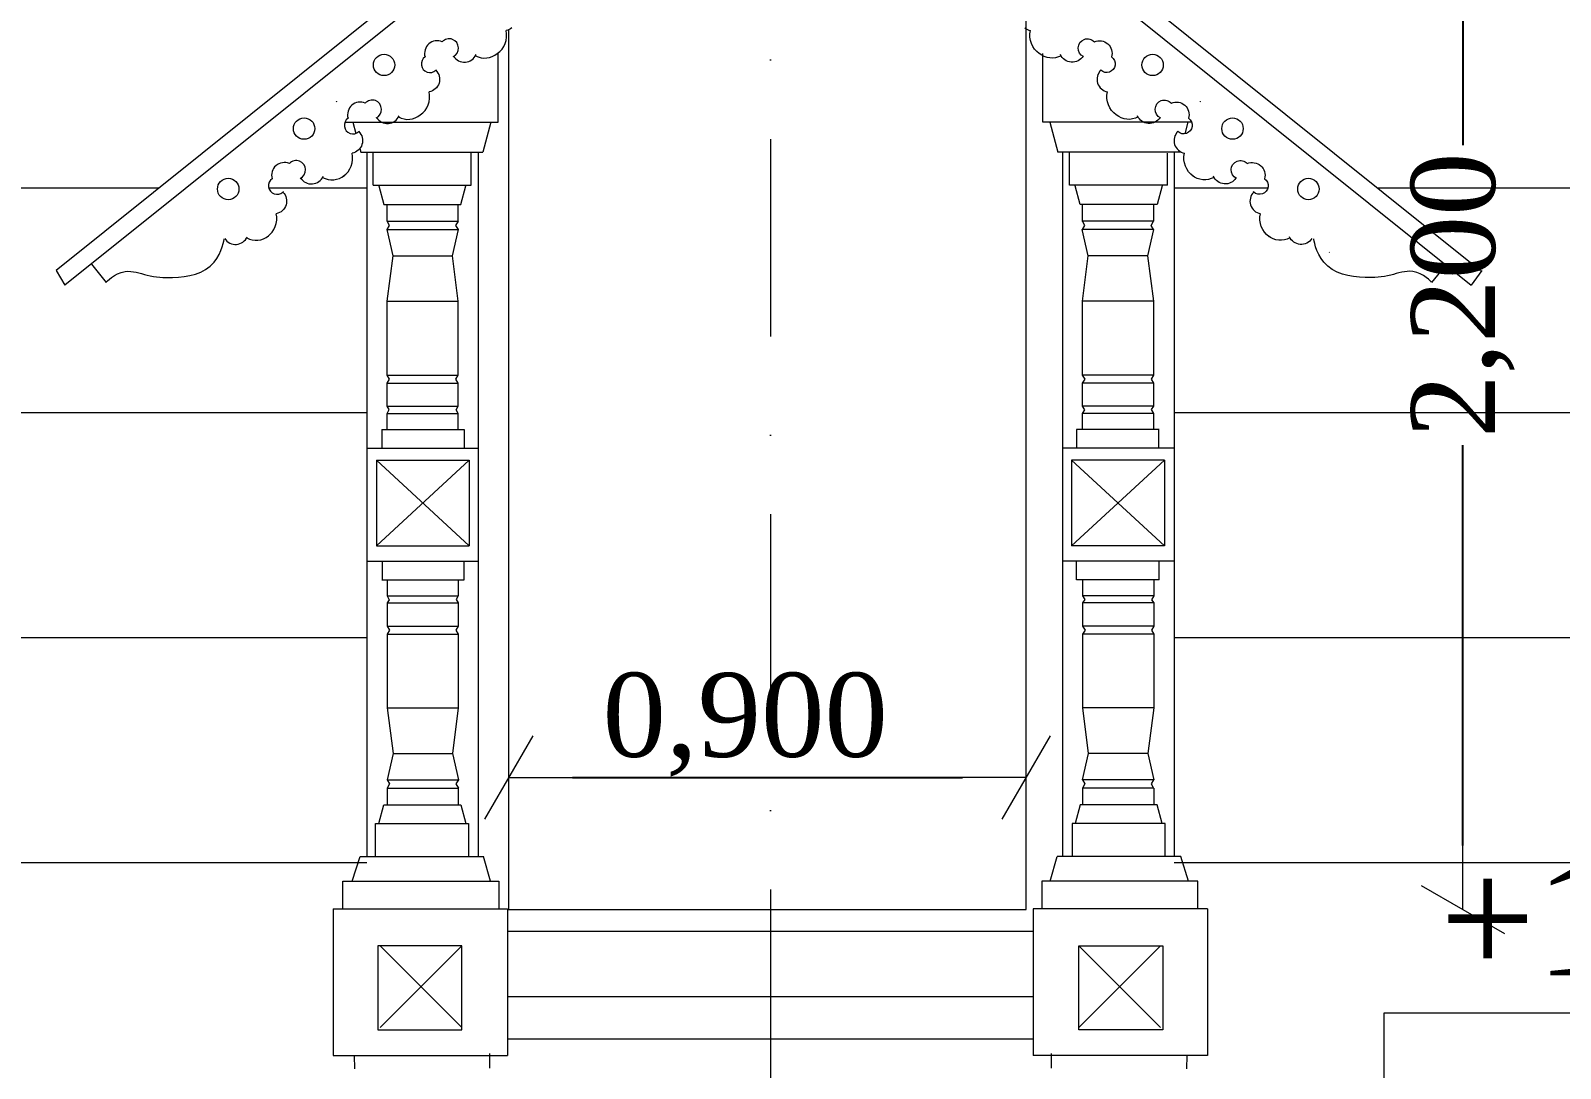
# Model space of a CAD drawing. Header units: millimetres. Extents: x 2399 to 111977, y 1313 to 59551.
# Drawn here: x 41562 to 44296, y 33012 to 34866 of the extents above; entities that cross this region are included whole.
import ezdxf

# ---------------------------------------------------------------- set-up
doc = ezdxf.new("R2010")
doc.units = ezdxf.units.MM
doc.linetypes.add('Штрихпунктирная', pattern=[670.277762, 352.777767, -176.388884, 0, -141.111112])
doc.layers.add('dim', color=7, linetype='Continuous')
doc.layers.add('dim Level', color=7, linetype='Continuous', lineweight=13)
doc.layers.add('main line', color=7, linetype='Continuous', lineweight=13)
doc.styles.add('СГЕНЕРИР_СТИЛЬ_1', font='georgia.ttf')
doc.dimstyles.new('СГЕНЕРИР_СТИЛЬ__4', dxfattribs={"dimtxt": 150, "dimasz": 114, "dimexe": 0.18, "dimexo": 0.0625, "dimgap": 0.09, "dimtad": 1, "dimtih": 1, "dimtoh": 1, "dimdec": 3, "dimlfac": 0.001, "dimzin": 0, "dimdsep": 46, "dimtxsty": 'СГЕНЕРИР_СТИЛЬ_1', "dimblk": 'ARROWHEAD_2', "dimblk1": 'ARROWHEAD_2', "dimblk2": 'ARROWHEAD_2', "dimcen": 0.09, "dimse1": 1, "dimse2": 1, "dimclrd": 7, "dimclre": 7, "dimclrt": 7, "dimadec": 0, "dimazin": 0, "dimtfac": 1, "dimtdec": 4, "dimtmove": 0, "dimatfit": 3, "dimfxl": 1, "dimtolj": 1, "dimtzin": 0, "dimarcsym": 0})
doc.dimstyles.new('СГЕНЕРИР_СТИЛЬ__5', dxfattribs={"dimtxt": 150, "dimasz": 114, "dimexe": 0.18, "dimexo": 0.0625, "dimgap": 0.09, "dimtad": 1, "dimdec": 3, "dimlfac": 0.001, "dimzin": 0, "dimdsep": 46, "dimtxsty": 'СГЕНЕРИР_СТИЛЬ_1', "dimblk": 'ARROWHEAD_2', "dimblk1": 'ARROWHEAD_2', "dimblk2": 'ARROWHEAD_2', "dimcen": 0.09, "dimse1": 1, "dimse2": 1, "dimclrd": 7, "dimclre": 7, "dimclrt": 7, "dimadec": 0, "dimazin": 0, "dimtfac": 1, "dimtdec": 4, "dimtmove": 0, "dimatfit": 3, "dimfxl": 1, "dimtolj": 1, "dimtzin": 0, "dimarcsym": 0})

# ---------------------------------------------------------------- blocks, each defined once
blk = doc.blocks.new('ARROWHEAD_2')
at = {"color": 0, "linetype": 'Continuous', "lineweight": 0}
for p, q in [((-0.378, -0.655), (0.378, 0.655)), ((0, 0), (-1, 0))]:
    blk.add_line(p, q, dxfattribs=at)
blk = doc.blocks.new('*D413')
at = {"layer": 'Defpoints', "color": 0, "linetype": 'Continuous', "transparency": 16777216}
for p in [(42103, 33222.6), (43665.4, 33201.6), (43665.4, 32451.5)]:
    blk.add_point(p, dxfattribs=at)
at = {"layer": 'dim', "color": 7, "linetype": 'Continuous', "lineweight": -2, "transparency": 16777216}
blk.add_line((42217, 32451.5), (43551.4, 32451.5), dxfattribs=at)
at = {"layer": 'dim', "color": 7, "linetype": 'Continuous', "lineweight": -2, "transparency": 16777216, "xscale": 114, "yscale": 114, "zscale": 114, "rotation": 180}
blk.add_blockref('ARROWHEAD_2', (42103, 32451.5), dxfattribs=at)
at = {"layer": 'dim', "color": 7, "linetype": 'Continuous', "lineweight": -2, "transparency": 16777216, "xscale": 114, "yscale": 114, "zscale": 114}
blk.add_blockref('ARROWHEAD_2', (43665.4, 32451.5), dxfattribs=at)
at = {"layer": 'dim', "color": 7, "linetype": 'Continuous', "lineweight": 13, "transparency": 16777216, "insert": (42878.8, 32545.6), "char_height": 150, "attachment_point": 5, "style": 'СГЕНЕРИР_СТИЛЬ_1'}
blk.add_mtext('\\A1;1,550', dxfattribs=at)
blk = doc.blocks.new('*D414')
at = {"layer": 'Defpoints', "color": 0, "linetype": 'Continuous', "transparency": 16777216}
for p in [(42416.3, 33579.7), (43341.4, 33546.7), (43341.4, 33531.7)]:
    blk.add_point(p, dxfattribs=at)
at = {"layer": 'dim', "color": 7, "linetype": 'Continuous', "lineweight": -2, "transparency": 16777216}
blk.add_line((42530.3, 33531.7), (43227.4, 33531.7), dxfattribs=at)
at = {"layer": 'dim', "color": 7, "linetype": 'Continuous', "lineweight": -2, "transparency": 16777216, "xscale": 114, "yscale": 114, "zscale": 114, "rotation": 180}
blk.add_blockref('ARROWHEAD_2', (42416.3, 33531.7), dxfattribs=at)
at = {"layer": 'dim', "color": 7, "linetype": 'Continuous', "lineweight": -2, "transparency": 16777216, "xscale": 114, "yscale": 114, "zscale": 114}
blk.add_blockref('ARROWHEAD_2', (43341.4, 33531.7), dxfattribs=at)
at = {"layer": 'dim', "color": 7, "linetype": 'Continuous', "lineweight": 13, "transparency": 16777216, "insert": (42839.2, 33626.1), "char_height": 150, "attachment_point": 5, "style": 'СГЕНЕРИР_СТИЛЬ_1'}
blk.add_mtext('\\A1;0,900', dxfattribs=at)
blk = doc.blocks.new('*D415')
at = {"layer": 'Defpoints', "color": 0, "linetype": 'Continuous', "transparency": 16777216}
for p in [(43228.2, 35556.7), (44121.6, 35556.7), (43278.9, 33296)]:
    blk.add_point(p, dxfattribs=at)
at = {"layer": 'dim', "color": 7, "linetype": 'Continuous', "lineweight": -2, "transparency": 16777216}
for p, q in [((44121.6, 35442.7), (44121.6, 34661.3)), ((44121.6, 33410), (44121.6, 34125.2))]:
    blk.add_line(p, q, dxfattribs=at)
at = {"layer": 'dim', "color": 7, "linetype": 'Continuous', "lineweight": -2, "transparency": 16777216, "xscale": 114, "yscale": 114, "zscale": 114}
for p, rotation in [((44121.6, 35556.7), 90), ((44121.6, 33296), 270)]:
    blk.add_blockref('ARROWHEAD_2', p, dxfattribs=dict(at, rotation=rotation))
at = {"layer": 'dim', "color": 7, "linetype": 'Continuous', "lineweight": 13, "transparency": 16777216, "insert": (44121.6, 34393.3), "char_height": 150, "attachment_point": 5, "rotation": 90, "style": 'СГЕНЕРИР_СТИЛЬ_1'}
blk.add_mtext('\\A1;2,200', dxfattribs=at)

msp = doc.modelspace()

# ---------------------------------------------------------------- linework, layer by layer
at = {"layer": 'dim Level', "color": 7, "linetype": 'Continuous', "lineweight": 13}
for p, q in [((43980.8253, 32861.2955), (43980.8253, 33111.2955)), ((43980.8253, 33111.2955), (45003.9773, 33111.2955))]:
    msp.add_line(p, q, dxfattribs=at)
at = {"layer": 'main line', "color": 7, "linetype": 'Штрихпунктирная', "lineweight": 13}
msp.add_line((42884.2044, 54113.2451), (42884.2044, 28718.316), dxfattribs=at)
at = {"layer": 'main line', "color": 7, "linetype": 'Continuous', "lineweight": 13}
for p, q in [((43341.4349, 33296.0284), (43341.4349, 35094.174)), ((42252.1808, 34954.0695), (41607.7565, 34437.2643)), ((43508.7294, 34954.0695), (44153.1537, 34437.2643)), ((42269.0172, 34928.0314), (41623.4306, 34411.4276)), ((43491.8931, 34928.0314), (44136.2644, 34411.4276)), ((42416.2761, 34867.1988), (42416.2761, 33297.3005)), ((42397.5138, 34702.1165), (42397.5138, 34824.8294)), ((43370.895, 34702.1165), (43370.895, 34824.8294)), ((42123.8183, 34702.1165), (42397.5138, 34702.1165)), ((42137.9456, 34702.1165), (42143.2623, 34682.2742)), ((42384.749, 34702.1165), (42370.4206, 34648.642)), ((43637.0919, 34702.1165), (43370.895, 34702.1165)), ((43383.6597, 34702.1165), (43397.9882, 34648.642)), ((43630.4632, 34702.1165), (43624.9678, 34681.6074)), ((42150.499, 34655.2662), (42152.274, 34648.642)), ((42152.274, 34648.642), (42370.4206, 34648.642)), ((42162.6815, 34648.642), (42162.6815, 33390.4925)), ((42174.4602, 34589.8083), (42174.4602, 34647.2505)), ((42349.5222, 34589.8083), (42349.5222, 34648.642)), ((42362.0728, 34648.642), (42362.0728, 33390.4925)), ((43616.1348, 34648.642), (43397.9882, 34648.642)), ((43406.336, 34648.642), (43406.336, 33390.4925)), ((43418.8866, 34589.8083), (43418.8866, 34648.642)), ((43593.9486, 34589.8083), (43593.9486, 34647.2505)), ((43605.7273, 34648.642), (43605.7273, 33390.4925)), ((43616.4645, 34649.8725), (43616.1348, 34648.642)), ((40609.2044, 34585.3095), (41792.3598, 34585.3095)), ((41987.5936, 34585.3095), (42162.6815, 34585.3095)), ((42174.4602, 34589.8083), (42349.5222, 34589.8083)), ((42184.3473, 34588.5113), (42193.3076, 34555.0711)), ((42330.7544, 34555.0711), (42339.7147, 34588.5113)), ((43593.9486, 34589.8083), (43418.8866, 34589.8083)), ((43437.6544, 34555.0711), (43428.6941, 34588.5113)), ((43584.0614, 34588.5113), (43575.1012, 34555.0711)), ((43605.7273, 34585.3095), (43773.3166, 34585.3095)), ((43968.5504, 34585.3095), (45159.3663, 34585.3095)), ((42193.3076, 34555.0711), (42330.7544, 34555.0711)), ((42199.0285, 34525.3771), (42199.0285, 34555.0711)), ((42326.2694, 34524.7072), (42326.2694, 34555.0711)), ((43575.1012, 34555.0711), (43437.6544, 34555.0711)), ((43442.1394, 34524.7072), (43442.1394, 34555.0711)), ((43569.3803, 34525.3771), (43569.3803, 34555.0711)), ((42199.0285, 34525.3771), (42326.6722, 34525.3771)), ((42209.7814, 34463.7865), (42199.0285, 34510.7158)), ((42199.0285, 34510.7158), (42326.6722, 34510.7158)), ((42203.601, 34517.938), (42199.4313, 34525.3771)), ((42199.4313, 34510.7158), (42203.601, 34517.938)), ((42316.322, 34463.7865), (42327.075, 34510.7158)), ((42322.1577, 34517.8688), (42326.6722, 34525.3771)), ((42326.6722, 34510.7158), (42322.1577, 34517.8688)), ((42326.2694, 34507.2), (42326.2694, 34511.354)), ((43452.0867, 34463.7865), (43441.3338, 34510.7158)), ((43446.2511, 34517.8688), (43441.7366, 34525.3771)), ((43569.3803, 34525.3771), (43441.7366, 34525.3771)), ((43441.7366, 34510.7158), (43446.2511, 34517.8688)), ((43569.3803, 34510.7158), (43441.7366, 34510.7158)), ((43442.1394, 34507.2), (43442.1394, 34511.354)), ((43558.6274, 34463.7865), (43569.3803, 34510.7158)), ((43564.8077, 34517.938), (43568.9775, 34525.3771)), ((43568.9775, 34510.7158), (43564.8077, 34517.938)), ((41670.9835, 34448.4298), (41697.3139, 34416.1492)), ((42199.0285, 34382.3379), (42209.7814, 34463.7865)), ((42209.7814, 34463.7865), (42316.322, 34463.7865)), ((42326.2694, 34382.3379), (42316.322, 34463.7865)), ((43442.1394, 34382.3379), (43452.0867, 34463.7865)), ((43558.6274, 34463.7865), (43452.0867, 34463.7865)), ((43569.3803, 34382.3379), (43558.6274, 34463.7865)), ((44092.1804, 34448.4298), (44065.85, 34416.1492)), ((42199.0285, 34382.3379), (42327.075, 34382.3379)), ((42199.0285, 34250.6877), (42199.0285, 34382.3379)), ((42326.2694, 34250.6877), (42326.2694, 34382.3379)), ((43569.3803, 34382.3379), (43441.3338, 34382.3379)), ((43442.1394, 34250.6877), (43442.1394, 34382.3379)), ((43569.3803, 34250.6877), (43569.3803, 34382.3379)), ((42203.1983, 34243.2486), (42199.0285, 34250.6877)), ((42199.0285, 34250.6877), (42326.2694, 34250.6877)), ((42199.0285, 34236.0264), (42203.1983, 34243.2486)), ((42199.0285, 34236.0264), (42326.2694, 34236.0264)), ((42199.0285, 34194.7617), (42199.0285, 34236.0264)), ((42321.7549, 34243.1794), (42326.2694, 34250.6877)), ((42326.2694, 34236.0264), (42321.7549, 34243.1794)), ((42326.2694, 34194.7617), (42326.2694, 34236.0264)), ((43446.6539, 34243.1794), (43442.1394, 34250.6877)), ((43569.3803, 34250.6877), (43442.1394, 34250.6877)), ((43442.1394, 34236.0264), (43446.6539, 34243.1794)), ((43442.1394, 34194.7617), (43442.1394, 34236.0264)), ((43569.3803, 34236.0264), (43442.1394, 34236.0264)), ((43565.2105, 34243.2486), (43569.3803, 34250.6877)), ((43569.3803, 34236.0264), (43565.2105, 34243.2486)), ((43569.3803, 34194.7617), (43569.3803, 34236.0264)), ((40609.2044, 34183.458), (42162.6815, 34183.458)), ((42203.177, 34189.2161), (42199.0285, 34194.7617)), ((42199.0285, 34194.7617), (42326.2694, 34194.7617)), ((42199.0285, 34182.0307), (42203.177, 34189.2161)), ((42199.0285, 34153.4971), (42199.0285, 34182.0307)), ((42199.0285, 34182.0307), (42326.2694, 34182.0307)), ((42322.375, 34188.776), (42326.2694, 34194.7617)), ((42326.2694, 34182.0307), (42322.375, 34188.776)), ((42326.2694, 34153.4971), (42326.2694, 34182.0307)), ((43446.0338, 34188.776), (43442.1394, 34194.7617)), ((43569.3803, 34194.7617), (43442.1394, 34194.7617)), ((43442.1394, 34182.0307), (43446.0338, 34188.776)), ((43442.1394, 34153.4971), (43442.1394, 34182.0307)), ((43569.3803, 34182.0307), (43442.1394, 34182.0307)), ((43565.2318, 34189.2161), (43569.3803, 34194.7617)), ((43569.3803, 34182.0307), (43565.2318, 34189.2161)), ((43569.3803, 34153.4971), (43569.3803, 34182.0307)), ((43605.7273, 34183.458), (45159.3663, 34183.458)), ((42189.7374, 34153.4971), (42336.9619, 34153.4971)), ((42189.7374, 34153.4971), (42336.9619, 34153.4971)), ((42190.3269, 34120.3271), (42190.3269, 34153.4971)), ((42190.3269, 34120.3271), (42190.3269, 34153.4971)), ((42336.9619, 34153.4971), (42336.9619, 34120.3271)), ((43431.4469, 34153.4971), (43431.4469, 34120.3271)), ((43578.6714, 34153.4971), (43431.4469, 34153.4971)), ((43578.6714, 34153.4971), (43431.4469, 34153.4971)), ((43578.0819, 34120.3271), (43578.0819, 34153.4971)), ((43578.0819, 34120.3271), (43578.0819, 34153.4971)), ((42162.6815, 34120.3271), (42362.0728, 34120.3271)), ((43605.7273, 34120.3271), (43406.336, 34120.3271)), ((42180.2354, 34098.8521), (42345.868, 33945.2855)), ((42345.868, 34098.8521), (42180.2354, 33945.2855)), ((42180.2354, 34098.8521), (42345.868, 34098.8521)), ((42180.2354, 34098.8521), (42180.2354, 33945.2855)), ((42345.868, 34098.8521), (42345.868, 33945.2855)), ((43588.1733, 34098.8521), (43422.5408, 33945.2855)), ((43422.5408, 34098.8521), (43588.1733, 33945.2855)), ((43588.1733, 34098.8521), (43422.5408, 34098.8521)), ((43422.5408, 34098.8521), (43422.5408, 33945.2855)), ((43588.1733, 34098.8521), (43588.1733, 33945.2855)), ((42180.2354, 33945.2855), (42345.868, 33945.2855)), ((43588.1733, 33945.2855), (43422.5408, 33945.2855)), ((42162.6815, 33917.9205), (42362.0728, 33917.9205)), ((42190.3269, 33917.9205), (42190.3269, 33884.7505)), ((42336.9619, 33884.7505), (42336.9619, 33917.9205)), ((43605.7273, 33917.9205), (43406.336, 33917.9205)), ((43431.4469, 33884.7505), (43431.4469, 33917.9205)), ((43578.0819, 33917.9205), (43578.0819, 33884.7505)), ((42189.7374, 33884.7505), (42336.9619, 33884.7505)), ((42199.0285, 33884.7505), (42199.0285, 33856.2169)), ((42326.2694, 33884.7505), (42326.2694, 33856.2169)), ((43578.6714, 33884.7505), (43431.4469, 33884.7505)), ((43442.1394, 33884.7505), (43442.1394, 33856.2169)), ((43569.3803, 33884.7505), (43569.3803, 33856.2169)), ((42199.0285, 33856.2169), (42326.2694, 33856.2169)), ((42199.0285, 33856.2169), (42203.177, 33849.0315)), ((42203.177, 33849.0315), (42199.0285, 33843.4859)), ((42326.2694, 33856.2169), (42322.375, 33849.4717)), ((42322.375, 33849.4717), (42326.2694, 33843.4859)), ((43442.1394, 33856.2169), (43446.0338, 33849.4717)), ((43569.3803, 33856.2169), (43442.1394, 33856.2169)), ((43446.0338, 33849.4717), (43442.1394, 33843.4859)), ((43569.3803, 33856.2169), (43565.2318, 33849.0315)), ((43565.2318, 33849.0315), (43569.3803, 33843.4859)), ((42199.0285, 33843.4859), (42199.0285, 33802.2213)), ((42199.0285, 33843.4859), (42326.2694, 33843.4859)), ((42326.2694, 33843.4859), (42326.2694, 33802.2213)), ((43569.3803, 33843.4859), (43442.1394, 33843.4859)), ((43442.1394, 33843.4859), (43442.1394, 33802.2213)), ((43569.3803, 33843.4859), (43569.3803, 33802.2213)), ((42199.0285, 33802.2213), (42203.1983, 33794.9991)), ((42199.0285, 33802.2213), (42326.2694, 33802.2213)), ((42203.1983, 33794.9991), (42199.0285, 33787.56)), ((42326.2694, 33802.2213), (42321.7549, 33795.0682)), ((42321.7549, 33795.0682), (42326.2694, 33787.56)), ((43442.1394, 33802.2213), (43446.6539, 33795.0682)), ((43569.3803, 33802.2213), (43442.1394, 33802.2213)), ((43446.6539, 33795.0682), (43442.1394, 33787.56)), ((43569.3803, 33802.2213), (43565.2105, 33794.9991)), ((43565.2105, 33794.9991), (43569.3803, 33787.56)), ((40609.2044, 33781.6065), (42162.6815, 33781.6065)), ((42199.0285, 33787.56), (42199.0285, 33655.9097)), ((42199.0285, 33787.56), (42326.2694, 33787.56)), ((42326.2694, 33787.56), (42326.2694, 33655.9097)), ((43569.3803, 33787.56), (43442.1394, 33787.56)), ((43442.1394, 33787.56), (43442.1394, 33655.9097)), ((43569.3803, 33787.56), (43569.3803, 33655.9097)), ((43605.7273, 33781.6065), (45159.3663, 33781.6065)), ((42199.0285, 33655.9097), (42327.075, 33655.9097)), ((42199.0285, 33655.9097), (42209.7814, 33574.4612)), ((42326.2694, 33655.9097), (42316.322, 33574.4612)), ((43569.3803, 33655.9097), (43441.3338, 33655.9097)), ((43442.1394, 33655.9097), (43452.0867, 33574.4612)), ((43569.3803, 33655.9097), (43558.6274, 33574.4612)), ((42209.7814, 33574.4612), (42199.0285, 33527.5319)), ((42209.7814, 33574.4612), (42316.322, 33574.4612)), ((42316.322, 33574.4612), (42327.075, 33527.5319)), ((43452.0867, 33574.4612), (43441.3338, 33527.5319)), ((43558.6274, 33574.4612), (43452.0867, 33574.4612)), ((43558.6274, 33574.4612), (43569.3803, 33527.5319)), ((42199.0285, 33527.5319), (42326.6722, 33527.5319)), ((42199.4313, 33527.5319), (42203.601, 33520.3097)), ((42203.601, 33520.3097), (42199.4313, 33512.8706)), ((42326.6722, 33527.5319), (42322.1577, 33520.3788)), ((42322.1577, 33520.3788), (42326.6722, 33512.8706)), ((42326.2694, 33531.0477), (42326.2694, 33526.8937)), ((43441.7366, 33527.5319), (43446.2511, 33520.3788)), ((43569.3803, 33527.5319), (43441.7366, 33527.5319)), ((43446.2511, 33520.3788), (43441.7366, 33512.8706)), ((43442.1394, 33531.0477), (43442.1394, 33526.8937)), ((43568.9775, 33527.5319), (43564.8077, 33520.3097)), ((43564.8077, 33520.3097), (43568.9775, 33512.8706)), ((42199.0285, 33512.8706), (42199.0285, 33483.1765)), ((42199.0285, 33512.8706), (42326.6722, 33512.8706)), ((42326.2694, 33513.5405), (42326.2694, 33483.1765)), ((43569.3803, 33512.8706), (43441.7366, 33512.8706)), ((43442.1394, 33513.5405), (43442.1394, 33483.1765)), ((43569.3803, 33512.8706), (43569.3803, 33483.1765)), ((42184.3473, 33449.7363), (42193.3076, 33483.1765)), ((42193.3076, 33483.1765), (42330.7544, 33483.1765)), ((42330.7544, 33483.1765), (42339.7147, 33449.7363)), ((43437.6544, 33483.1765), (43428.6941, 33449.7363)), ((43575.1012, 33483.1765), (43437.6544, 33483.1765)), ((43584.0614, 33449.7363), (43575.1012, 33483.1765)), ((42178.5808, 33449.7363), (42344.8897, 33449.7363)), ((42178.5808, 33390.4925), (42178.5808, 33449.7363)), ((42344.8897, 33449.7363), (42344.8897, 33390.4925)), ((43423.5191, 33449.7363), (43423.5191, 33390.4925)), ((43589.828, 33449.7363), (43423.5191, 33449.7363)), ((43589.828, 33390.4925), (43589.828, 33449.7363)), ((42136.9931, 33346.3117), (42150.9258, 33390.4925)), ((42150.9258, 33390.4925), (42371.5127, 33390.4925)), ((42199.0285, 33390.4925), (42199.0285, 33390.0491)), ((42326.2694, 33390.4925), (42326.2694, 33390.0491)), ((42384.0505, 33346.3117), (42371.5127, 33390.4925)), ((43384.3583, 33346.3117), (43396.8961, 33390.4925)), ((43617.483, 33390.4925), (43396.8961, 33390.4925)), ((43442.1394, 33390.4925), (43442.1394, 33390.0491)), ((43569.3803, 33390.4925), (43569.3803, 33390.0491)), ((43631.4157, 33346.3117), (43617.483, 33390.4925)), ((40609.2044, 33379.755), (42162.6815, 33379.755)), ((43605.7273, 33379.755), (45159.3663, 33379.755)), ((42120.2348, 33297.3005), (42120.2348, 33346.3117)), ((42120.2348, 33346.3117), (42399.0313, 33346.3117)), ((42399.0313, 33346.3117), (42399.0313, 33297.3005)), ((43369.3774, 33346.3117), (43369.3774, 33297.3005)), ((43648.174, 33346.3117), (43369.3774, 33346.3117)), ((43648.174, 33297.3005), (43648.174, 33346.3117)), ((42102.9875, 33297.3005), (42102.9875, 33035.3906)), ((42102.9875, 33297.3005), (42414.5997, 33297.3005)), ((42414.5997, 33297.3005), (42414.5997, 33035.3906)), ((42414.5997, 33296.0284), (43341.4349, 33296.0284)), ((43353.8091, 33297.3005), (43353.8091, 33035.3906)), ((43665.4212, 33297.3005), (43353.8091, 33297.3005)), ((43665.4212, 33297.3005), (43665.4212, 33035.3906)), ((42414.5997, 33256.9844), (43353.8091, 33256.9844)), ((42333.0376, 33231.0235), (42182.8131, 33231.0235)), ((42182.8131, 33231.0235), (42182.8131, 33080.799)), ((42186.9702, 33231.0235), (42333.0376, 33084.9561)), ((42333.0376, 33231.0235), (42186.9702, 33084.9561)), ((42333.0376, 33080.799), (42333.0376, 33231.0235)), ((43435.3712, 33080.799), (43435.3712, 33231.0235)), ((43435.3712, 33231.0235), (43585.5957, 33231.0235)), ((43581.4386, 33231.0235), (43435.3712, 33084.9561)), ((43435.3712, 33231.0235), (43581.4386, 33084.9561)), ((43585.5957, 33231.0235), (43585.5957, 33080.799)), ((42414.5997, 33140.6451), (43353.8091, 33140.6451)), ((42182.8131, 33080.799), (42333.0376, 33080.799)), ((43585.5957, 33080.799), (43435.3712, 33080.799)), ((43353.8091, 33064.4116), (42414.5997, 33064.4116)), ((42102.9875, 33035.3906), (42414.5997, 33035.3906)), ((42140.3252, 33035.3906), (42140.8099, 33011.5818)), ((42382.2047, 33038.7515), (42382.2047, 33012.6268)), ((43665.4212, 33035.3906), (43353.8091, 33035.3906)), ((43386.2041, 33038.7515), (43386.2041, 33012.6268)), ((43628.0836, 33035.3906), (43627.5989, 33011.5818))]:
    msp.add_line(p, q, dxfattribs=at)
at = {"layer": 'main line', "color": 7, "linetype": 'Continuous', "lineweight": 13, "flags": 128}
for points in [[(42396.1729, 34824.8294, 0.304535594), (42411.9358, 34865.9302)], [(42396.1729, 34824.8294, 0.304535594), (42411.9358, 34865.9302)], [(42396.1729, 34824.8294, 0.304535594), (42411.9358, 34865.9302)], [(42396.1729, 34824.8294, 0.304535594), (42411.9358, 34865.9302)], [(42396.1729, 34824.8294, 0.304535594), (42411.9358, 34865.9302)], [(42396.1729, 34824.8294, 0.304535594), (42411.9358, 34865.9302)], [(42422.2209, 34870.7246, -0.126150952), (42411.9358, 34865.9302)], [(42422.2209, 34870.7246, -0.126150952), (42411.9358, 34865.9302)], [(42422.2209, 34870.7246, -0.126150952), (42411.9358, 34865.9302)], [(42422.2209, 34870.7246, -0.126150952), (42411.9358, 34865.9302)], [(42422.2209, 34870.7246, -0.126150952), (42411.9358, 34865.9302)], [(42422.2209, 34870.7246, -0.126150952), (42411.9358, 34865.9302)], [(43338.6893, 34870.7246, 0.126150952), (43348.9744, 34865.9302)], [(43338.6893, 34870.7246, 0.126150952), (43348.9744, 34865.9302)], [(43338.6893, 34870.7246, 0.126150952), (43348.9744, 34865.9302)], [(43338.6893, 34870.7246, 0.126150952), (43348.9744, 34865.9302)], [(43338.6893, 34870.7246, 0.126150952), (43348.9744, 34865.9302)], [(43338.6893, 34870.7246, 0.126150952), (43348.9744, 34865.9302)], [(43364.7373, 34824.8294, -0.304535594), (43348.9744, 34865.9302)], [(43364.7373, 34824.8294, -0.304535594), (43348.9744, 34865.9302)], [(43364.7373, 34824.8294, -0.304535594), (43348.9744, 34865.9302)], [(43364.7373, 34824.8294, -0.304535594), (43348.9744, 34865.9302)], [(43364.7373, 34824.8294, -0.304535594), (43348.9744, 34865.9302)], [(43364.7373, 34824.8294, -0.304535594), (43348.9744, 34865.9302)], [(42317.0288, 34819.4943, 1.219803903), (42297.7966, 34845.957, 0.63216014), (42266.9887, 34818.8846, 1.067465283), (42286.2795, 34795.0224, -0.60309642), (42274.3291, 34756.4154)], [(42317.0288, 34819.4943, 1.219803903), (42297.7966, 34845.957, 0.63216014), (42266.9887, 34818.8846, 1.067465283), (42286.2795, 34795.0224, -0.60309642), (42274.3291, 34756.4154)], [(42317.0288, 34819.4943, 1.219803903), (42297.7966, 34845.957, 0.63216014), (42266.9887, 34818.8846, 1.067465283), (42286.2795, 34795.0224, -0.60309642), (42274.3291, 34756.4154)], [(42317.0288, 34819.4943, 1.219803903), (42297.7966, 34845.957, 0.63216014), (42266.9887, 34818.8846, 1.067465283), (42286.2795, 34795.0224, -0.60309642), (42274.3291, 34756.4154)], [(42317.0288, 34819.4943, 1.219803903), (42297.7966, 34845.957, 0.63216014), (42266.9887, 34818.8846, 1.067465283), (42286.2795, 34795.0224, -0.60309642), (42274.3291, 34756.4154)], [(42317.0288, 34819.4943, 1.219803903), (42297.7966, 34845.957, 0.63216014), (42266.9887, 34818.8846, 1.067465283), (42286.2795, 34795.0224, -0.60309642), (42274.3291, 34756.4154)], [(43443.8814, 34819.4943, -1.219803903), (43463.1136, 34845.957, -0.63216014), (43493.9215, 34818.8846, -1.067465283), (43474.6307, 34795.0224, 0.60309642), (43486.5811, 34756.4154)], [(43443.8814, 34819.4943, -1.219803903), (43463.1136, 34845.957, -0.63216014), (43493.9215, 34818.8846, -1.067465283), (43474.6307, 34795.0224, 0.60309642), (43486.5811, 34756.4154)], [(43443.8814, 34819.4943, -1.219803903), (43463.1136, 34845.957, -0.63216014), (43493.9215, 34818.8846, -1.067465283), (43474.6307, 34795.0224, 0.60309642), (43486.5811, 34756.4154)], [(43443.8814, 34819.4943, -1.219803903), (43463.1136, 34845.957, -0.63216014), (43493.9215, 34818.8846, -1.067465283), (43474.6307, 34795.0224, 0.60309642), (43486.5811, 34756.4154)], [(43443.8814, 34819.4943, -1.219803903), (43463.1136, 34845.957, -0.63216014), (43493.9215, 34818.8846, -1.067465283), (43474.6307, 34795.0224, 0.60309642), (43486.5811, 34756.4154)], [(43443.8814, 34819.4943, -1.219803903), (43463.1136, 34845.957, -0.63216014), (43493.9215, 34818.8846, -1.067465283), (43474.6307, 34795.0224, 0.60309642), (43486.5811, 34756.4154)], [(42317.966, 34820.2402, 0.60309642), (42358.2702, 34823.2203)], [(42317.966, 34820.2402, 0.60309642), (42358.2702, 34823.2203)], [(42317.966, 34820.2402, 0.60309642), (42358.2702, 34823.2203)], [(42317.966, 34820.2402, 0.60309642), (42358.2702, 34823.2203)], [(42317.966, 34820.2402, 0.60309642), (42358.2702, 34823.2203)], [(42317.966, 34820.2402, 0.60309642), (42358.2702, 34823.2203)], [(42357.2291, 34821.133, 0.304535594), (42396.1729, 34824.8294)], [(42357.2291, 34821.133, 0.304535594), (42396.1729, 34824.8294)], [(42357.2291, 34821.133, 0.304535594), (42396.1729, 34824.8294)], [(42357.2291, 34821.133, 0.304535594), (42396.1729, 34824.8294)], [(42357.2291, 34821.133, 0.304535594), (42396.1729, 34824.8294)], [(42357.2291, 34821.133, 0.304535594), (42396.1729, 34824.8294)], [(43403.6811, 34821.133, -0.304535594), (43364.7373, 34824.8294)], [(43403.6811, 34821.133, -0.304535594), (43364.7373, 34824.8294)], [(43403.6811, 34821.133, -0.304535594), (43364.7373, 34824.8294)], [(43403.6811, 34821.133, -0.304535594), (43364.7373, 34824.8294)], [(43403.6811, 34821.133, -0.304535594), (43364.7373, 34824.8294)], [(43403.6811, 34821.133, -0.304535594), (43364.7373, 34824.8294)], [(43442.9442, 34820.2402, -0.60309642), (43402.64, 34823.2203)], [(43442.9442, 34820.2402, -0.60309642), (43402.64, 34823.2203)], [(43442.9442, 34820.2402, -0.60309642), (43402.64, 34823.2203)], [(43442.9442, 34820.2402, -0.60309642), (43402.64, 34823.2203)], [(43442.9442, 34820.2402, -0.60309642), (43402.64, 34823.2203)], [(43442.9442, 34820.2402, -0.60309642), (43402.64, 34823.2203)], [(42287.2167, 34795.7682, -0.017938026), (42286.452, 34794.848)], [(42287.2167, 34795.7682, -0.017938026), (42286.452, 34794.848)], [(42287.2167, 34795.7682, -0.017938026), (42286.452, 34794.848)], [(42287.2167, 34795.7682, -0.017938026), (42286.452, 34794.848)], [(42287.2167, 34795.7682, -0.017938026), (42286.452, 34794.848)], [(42287.2167, 34795.7682, -0.017938026), (42286.452, 34794.848)], [(43473.6935, 34795.7682, 0.017938026), (43474.4582, 34794.848)], [(43473.6935, 34795.7682, 0.017938026), (43474.4582, 34794.848)], [(43473.6935, 34795.7682, 0.017938026), (43474.4582, 34794.848)], [(43473.6935, 34795.7682, 0.017938026), (43474.4582, 34794.848)], [(43473.6935, 34795.7682, 0.017938026), (43474.4582, 34794.848)], [(43473.6935, 34795.7682, 0.017938026), (43474.4582, 34794.848)], [(42258.5663, 34715.3146, 0.304535594), (42274.3291, 34756.4154)], [(42258.5663, 34715.3146, 0.304535594), (42274.3291, 34756.4154)], [(42258.5663, 34715.3146, 0.304535594), (42274.3291, 34756.4154)], [(42258.5663, 34715.3146, 0.304535594), (42274.3291, 34756.4154)], [(42258.5663, 34715.3146, 0.304535594), (42274.3291, 34756.4154)], [(42258.5663, 34715.3146, 0.304535594), (42274.3291, 34756.4154)], [(43502.3439, 34715.3146, -0.304535594), (43486.5811, 34756.4154)], [(43502.3439, 34715.3146, -0.304535594), (43486.5811, 34756.4154)], [(43502.3439, 34715.3146, -0.304535594), (43486.5811, 34756.4154)], [(43502.3439, 34715.3146, -0.304535594), (43486.5811, 34756.4154)], [(43502.3439, 34715.3146, -0.304535594), (43486.5811, 34756.4154)], [(43502.3439, 34715.3146, -0.304535594), (43486.5811, 34756.4154)], [(42108.99, 34739.9955, -0.017938026), (42108.3971, 34738.9562)], [(42108.99, 34739.9955, -0.017938026), (42108.3971, 34738.9562)], [(42108.99, 34739.9955, -0.017938026), (42108.3971, 34738.9562)], [(42108.99, 34739.9955, -0.017938026), (42108.3971, 34738.9562)], [(42108.99, 34739.9955, -0.017938026), (42108.3971, 34738.9562)], [(42108.99, 34739.9955, -0.017938026), (42108.3971, 34738.9562)], [(42179.4222, 34709.9795, 1.219803903), (42160.1899, 34736.4422, 0.63216014), (42129.382, 34709.3698, 1.067465283), (42148.6729, 34685.5076, -0.60309642), (42136.7224, 34646.9006)], [(42179.4222, 34709.9795, 1.219803903), (42160.1899, 34736.4422, 0.63216014), (42129.382, 34709.3698, 1.067465283), (42148.6729, 34685.5076, -0.60309642), (42136.7224, 34646.9006)], [(42179.4222, 34709.9795, 1.219803903), (42160.1899, 34736.4422, 0.63216014), (42129.382, 34709.3698, 1.067465283), (42148.6729, 34685.5076, -0.60309642), (42136.7224, 34646.9006)], [(42179.4222, 34709.9795, 1.219803903), (42160.1899, 34736.4422, 0.63216014), (42129.382, 34709.3698, 1.067465283), (42148.6729, 34685.5076, -0.60309642), (42136.7224, 34646.9006)], [(42179.4222, 34709.9795, 1.219803903), (42160.1899, 34736.4422, 0.63216014), (42129.382, 34709.3698, 1.067465283), (42148.6729, 34685.5076, -0.60309642), (42136.7224, 34646.9006)], [(42179.4222, 34709.9795, 1.219803903), (42160.1899, 34736.4422, 0.63216014), (42129.382, 34709.3698, 1.067465283), (42148.6729, 34685.5076, -0.60309642), (42136.7224, 34646.9006)], [(43581.488, 34709.9795, -1.219803903), (43600.7203, 34736.4422, -0.63216014), (43631.5282, 34709.3698, -1.067465283), (43612.2373, 34685.5076, 0.60309642), (43624.1878, 34646.9006)], [(43581.488, 34709.9795, -1.219803903), (43600.7203, 34736.4422, -0.63216014), (43631.5282, 34709.3698, -1.067465283), (43612.2373, 34685.5076, 0.60309642), (43624.1878, 34646.9006)], [(43581.488, 34709.9795, -1.219803903), (43600.7203, 34736.4422, -0.63216014), (43631.5282, 34709.3698, -1.067465283), (43612.2373, 34685.5076, 0.60309642), (43624.1878, 34646.9006)], [(43581.488, 34709.9795, -1.219803903), (43600.7203, 34736.4422, -0.63216014), (43631.5282, 34709.3698, -1.067465283), (43612.2373, 34685.5076, 0.60309642), (43624.1878, 34646.9006)], [(43581.488, 34709.9795, -1.219803903), (43600.7203, 34736.4422, -0.63216014), (43631.5282, 34709.3698, -1.067465283), (43612.2373, 34685.5076, 0.60309642), (43624.1878, 34646.9006)], [(43581.488, 34709.9795, -1.219803903), (43600.7203, 34736.4422, -0.63216014), (43631.5282, 34709.3698, -1.067465283), (43612.2373, 34685.5076, 0.60309642), (43624.1878, 34646.9006)], [(43651.9202, 34739.9955, 0.017938026), (43652.5131, 34738.9562)], [(43651.9202, 34739.9955, 0.017938026), (43652.5131, 34738.9562)], [(43651.9202, 34739.9955, 0.017938026), (43652.5131, 34738.9562)], [(43651.9202, 34739.9955, 0.017938026), (43652.5131, 34738.9562)], [(43651.9202, 34739.9955, 0.017938026), (43652.5131, 34738.9562)], [(43651.9202, 34739.9955, 0.017938026), (43652.5131, 34738.9562)], [(42180.3593, 34710.7254, 0.60309642), (42220.6636, 34713.7055)], [(42180.3593, 34710.7254, 0.60309642), (42220.6636, 34713.7055)], [(42180.3593, 34710.7254, 0.60309642), (42220.6636, 34713.7055)], [(42180.3593, 34710.7254, 0.60309642), (42220.6636, 34713.7055)], [(42180.3593, 34710.7254, 0.60309642), (42220.6636, 34713.7055)], [(42180.3593, 34710.7254, 0.60309642), (42220.6636, 34713.7055)], [(42219.6224, 34711.6182, 0.304535594), (42258.5663, 34715.3146)], [(42219.6224, 34711.6182, 0.304535594), (42258.5663, 34715.3146)], [(42219.6224, 34711.6182, 0.304535594), (42258.5663, 34715.3146)], [(42219.6224, 34711.6182, 0.304535594), (42258.5663, 34715.3146)], [(42219.6224, 34711.6182, 0.304535594), (42258.5663, 34715.3146)], [(42219.6224, 34711.6182, 0.304535594), (42258.5663, 34715.3146)], [(43541.2878, 34711.6182, -0.304535594), (43502.3439, 34715.3146)], [(43541.2878, 34711.6182, -0.304535594), (43502.3439, 34715.3146)], [(43541.2878, 34711.6182, -0.304535594), (43502.3439, 34715.3146)], [(43541.2878, 34711.6182, -0.304535594), (43502.3439, 34715.3146)], [(43541.2878, 34711.6182, -0.304535594), (43502.3439, 34715.3146)], [(43541.2878, 34711.6182, -0.304535594), (43502.3439, 34715.3146)], [(43580.5509, 34710.7254, -0.60309642), (43540.2467, 34713.7055)], [(43580.5509, 34710.7254, -0.60309642), (43540.2467, 34713.7055)], [(43580.5509, 34710.7254, -0.60309642), (43540.2467, 34713.7055)], [(43580.5509, 34710.7254, -0.60309642), (43540.2467, 34713.7055)], [(43580.5509, 34710.7254, -0.60309642), (43540.2467, 34713.7055)], [(43580.5509, 34710.7254, -0.60309642), (43540.2467, 34713.7055)], [(42149.61, 34686.2534, -0.017938026), (42148.8453, 34685.3331)], [(42149.61, 34686.2534, -0.017938026), (42148.8453, 34685.3331)], [(42149.61, 34686.2534, -0.017938026), (42148.8453, 34685.3331)], [(42149.61, 34686.2534, -0.017938026), (42148.8453, 34685.3331)], [(42149.61, 34686.2534, -0.017938026), (42148.8453, 34685.3331)], [(42149.61, 34686.2534, -0.017938026), (42148.8453, 34685.3331)], [(43611.3002, 34686.2534, 0.017938026), (43612.0649, 34685.3331)], [(43611.3002, 34686.2534, 0.017938026), (43612.0649, 34685.3331)], [(43611.3002, 34686.2534, 0.017938026), (43612.0649, 34685.3331)], [(43611.3002, 34686.2534, 0.017938026), (43612.0649, 34685.3331)], [(43611.3002, 34686.2534, 0.017938026), (43612.0649, 34685.3331)], [(43611.3002, 34686.2534, 0.017938026), (43612.0649, 34685.3331)], [(42120.9596, 34605.7998, 0.304535594), (42136.7224, 34646.9006)], [(42120.9596, 34605.7998, 0.304535594), (42136.7224, 34646.9006)], [(42120.9596, 34605.7998, 0.304535594), (42136.7224, 34646.9006)], [(42120.9596, 34605.7998, 0.304535594), (42136.7224, 34646.9006)], [(42120.9596, 34605.7998, 0.304535594), (42136.7224, 34646.9006)], [(42120.9596, 34605.7998, 0.304535594), (42136.7224, 34646.9006)], [(43639.9506, 34605.7998, -0.304535594), (43624.1878, 34646.9006)], [(43639.9506, 34605.7998, -0.304535594), (43624.1878, 34646.9006)], [(43639.9506, 34605.7998, -0.304535594), (43624.1878, 34646.9006)], [(43639.9506, 34605.7998, -0.304535594), (43624.1878, 34646.9006)], [(43639.9506, 34605.7998, -0.304535594), (43624.1878, 34646.9006)], [(43639.9506, 34605.7998, -0.304535594), (43624.1878, 34646.9006)], [(42043.7362, 34601.9933, 1.219803903), (42024.5039, 34628.456, 0.63216014), (41993.696, 34601.3835, 1.067465283), (42012.9869, 34577.5213, -0.60309642), (42001.0364, 34538.9143)], [(42043.7362, 34601.9933, 1.219803903), (42024.5039, 34628.456, 0.63216014), (41993.696, 34601.3835, 1.067465283), (42012.9869, 34577.5213, -0.60309642), (42001.0364, 34538.9143)], [(42043.7362, 34601.9933, 1.219803903), (42024.5039, 34628.456, 0.63216014), (41993.696, 34601.3835, 1.067465283), (42012.9869, 34577.5213, -0.60309642), (42001.0364, 34538.9143)], [(42043.7362, 34601.9933, 1.219803903), (42024.5039, 34628.456, 0.63216014), (41993.696, 34601.3835, 1.067465283), (42012.9869, 34577.5213, -0.60309642), (42001.0364, 34538.9143)], [(42043.7362, 34601.9933, 1.219803903), (42024.5039, 34628.456, 0.63216014), (41993.696, 34601.3835, 1.067465283), (42012.9869, 34577.5213, -0.60309642), (42001.0364, 34538.9143)], [(42043.7362, 34601.9933, 1.219803903), (42024.5039, 34628.456, 0.63216014), (41993.696, 34601.3835, 1.067465283), (42012.9869, 34577.5213, -0.60309642), (42001.0364, 34538.9143)], [(43717.174, 34601.9933, -1.219803903), (43736.4063, 34628.456, -0.63216014), (43767.2142, 34601.3835, -1.067465283), (43747.9233, 34577.5213, 0.60309642), (43759.8738, 34538.9143)], [(43717.174, 34601.9933, -1.219803903), (43736.4063, 34628.456, -0.63216014), (43767.2142, 34601.3835, -1.067465283), (43747.9233, 34577.5213, 0.60309642), (43759.8738, 34538.9143)], [(43717.174, 34601.9933, -1.219803903), (43736.4063, 34628.456, -0.63216014), (43767.2142, 34601.3835, -1.067465283), (43747.9233, 34577.5213, 0.60309642), (43759.8738, 34538.9143)], [(43717.174, 34601.9933, -1.219803903), (43736.4063, 34628.456, -0.63216014), (43767.2142, 34601.3835, -1.067465283), (43747.9233, 34577.5213, 0.60309642), (43759.8738, 34538.9143)], [(43717.174, 34601.9933, -1.219803903), (43736.4063, 34628.456, -0.63216014), (43767.2142, 34601.3835, -1.067465283), (43747.9233, 34577.5213, 0.60309642), (43759.8738, 34538.9143)], [(43717.174, 34601.9933, -1.219803903), (43736.4063, 34628.456, -0.63216014), (43767.2142, 34601.3835, -1.067465283), (43747.9233, 34577.5213, 0.60309642), (43759.8738, 34538.9143)], [(42044.6733, 34602.7391, 0.60309642), (42084.9776, 34605.7192)], [(42044.6733, 34602.7391, 0.60309642), (42084.9776, 34605.7192)], [(42044.6733, 34602.7391, 0.60309642), (42084.9776, 34605.7192)], [(42044.6733, 34602.7391, 0.60309642), (42084.9776, 34605.7192)], [(42044.6733, 34602.7391, 0.60309642), (42084.9776, 34605.7192)], [(42044.6733, 34602.7391, 0.60309642), (42084.9776, 34605.7192)], [(42083.9365, 34603.6319, 0.304535594), (42122.8803, 34607.3284)], [(42083.9365, 34603.6319, 0.304535594), (42122.8803, 34607.3284)], [(42083.9365, 34603.6319, 0.304535594), (42122.8803, 34607.3284)], [(42083.9365, 34603.6319, 0.304535594), (42122.8803, 34607.3284)], [(42083.9365, 34603.6319, 0.304535594), (42122.8803, 34607.3284)], [(42083.9365, 34603.6319, 0.304535594), (42122.8803, 34607.3284)], [(43676.9737, 34603.6319, -0.304535594), (43638.0299, 34607.3284)], [(43676.9737, 34603.6319, -0.304535594), (43638.0299, 34607.3284)], [(43676.9737, 34603.6319, -0.304535594), (43638.0299, 34607.3284)], [(43676.9737, 34603.6319, -0.304535594), (43638.0299, 34607.3284)], [(43676.9737, 34603.6319, -0.304535594), (43638.0299, 34607.3284)], [(43676.9737, 34603.6319, -0.304535594), (43638.0299, 34607.3284)], [(43716.2369, 34602.7391, -0.60309642), (43675.9326, 34605.7192)], [(43716.2369, 34602.7391, -0.60309642), (43675.9326, 34605.7192)], [(43716.2369, 34602.7391, -0.60309642), (43675.9326, 34605.7192)], [(43716.2369, 34602.7391, -0.60309642), (43675.9326, 34605.7192)], [(43716.2369, 34602.7391, -0.60309642), (43675.9326, 34605.7192)], [(43716.2369, 34602.7391, -0.60309642), (43675.9326, 34605.7192)], [(42013.924, 34578.2672, -0.017938026), (42013.1594, 34577.3469)], [(42013.924, 34578.2672, -0.017938026), (42013.1594, 34577.3469)], [(42013.924, 34578.2672, -0.017938026), (42013.1594, 34577.3469)], [(42013.924, 34578.2672, -0.017938026), (42013.1594, 34577.3469)], [(42013.924, 34578.2672, -0.017938026), (42013.1594, 34577.3469)], [(42013.924, 34578.2672, -0.017938026), (42013.1594, 34577.3469)], [(43746.9862, 34578.2672, 0.017938026), (43747.7508, 34577.3469)], [(43746.9862, 34578.2672, 0.017938026), (43747.7508, 34577.3469)], [(43746.9862, 34578.2672, 0.017938026), (43747.7508, 34577.3469)], [(43746.9862, 34578.2672, 0.017938026), (43747.7508, 34577.3469)], [(43746.9862, 34578.2672, 0.017938026), (43747.7508, 34577.3469)], [(43746.9862, 34578.2672, 0.017938026), (43747.7508, 34577.3469)], [(41985.2736, 34497.8135, 0.304535594), (42001.0364, 34538.9143)], [(41985.2736, 34497.8135, 0.304535594), (42001.0364, 34538.9143)], [(41985.2736, 34497.8135, 0.304535594), (42001.0364, 34538.9143)], [(41985.2736, 34497.8135, 0.304535594), (42001.0364, 34538.9143)], [(41985.2736, 34497.8135, 0.304535594), (42001.0364, 34538.9143)], [(41985.2736, 34497.8135, 0.304535594), (42001.0364, 34538.9143)], [(43775.6366, 34497.8135, -0.304535594), (43759.8738, 34538.9143)], [(43775.6366, 34497.8135, -0.304535594), (43759.8738, 34538.9143)], [(43775.6366, 34497.8135, -0.304535594), (43759.8738, 34538.9143)], [(43775.6366, 34497.8135, -0.304535594), (43759.8738, 34538.9143)], [(43775.6366, 34497.8135, -0.304535594), (43759.8738, 34538.9143)], [(43775.6366, 34497.8135, -0.304535594), (43759.8738, 34538.9143)], [(41908.9874, 34494.7529, 0.60309642), (41949.2916, 34497.733)], [(41908.9874, 34494.7529, 0.60309642), (41949.2916, 34497.733)], [(41908.9874, 34494.7529, 0.60309642), (41949.2916, 34497.733)], [(41908.9874, 34494.7529, 0.60309642), (41949.2916, 34497.733)], [(41908.9874, 34494.7529, 0.60309642), (41949.2916, 34497.733)], [(41908.9874, 34494.7529, 0.60309642), (41949.2916, 34497.733)], [(41948.2505, 34495.6457, 0.304535594), (41987.1943, 34499.3421)], [(41948.2505, 34495.6457, 0.304535594), (41987.1943, 34499.3421)], [(41948.2505, 34495.6457, 0.304535594), (41987.1943, 34499.3421)], [(41948.2505, 34495.6457, 0.304535594), (41987.1943, 34499.3421)], [(41948.2505, 34495.6457, 0.304535594), (41987.1943, 34499.3421)], [(41948.2505, 34495.6457, 0.304535594), (41987.1943, 34499.3421)], [(43812.6597, 34495.6457, -0.304535594), (43773.7159, 34499.3421)], [(43812.6597, 34495.6457, -0.304535594), (43773.7159, 34499.3421)], [(43812.6597, 34495.6457, -0.304535594), (43773.7159, 34499.3421)], [(43812.6597, 34495.6457, -0.304535594), (43773.7159, 34499.3421)], [(43812.6597, 34495.6457, -0.304535594), (43773.7159, 34499.3421)], [(43812.6597, 34495.6457, -0.304535594), (43773.7159, 34499.3421)], [(43851.9228, 34494.7529, -0.60309642), (43811.6186, 34497.733)], [(43851.9228, 34494.7529, -0.60309642), (43811.6186, 34497.733)], [(43851.9228, 34494.7529, -0.60309642), (43811.6186, 34497.733)], [(43851.9228, 34494.7529, -0.60309642), (43811.6186, 34497.733)], [(43851.9228, 34494.7529, -0.60309642), (43811.6186, 34497.733)], [(43851.9228, 34494.7529, -0.60309642), (43811.6186, 34497.733)], [(43882.6722, 34470.2809, 0.017938026), (43883.4368, 34469.3607)], [(43882.6722, 34470.2809, 0.017938026), (43883.4368, 34469.3607)], [(43882.6722, 34470.2809, 0.017938026), (43883.4368, 34469.3607)], [(43882.6722, 34470.2809, 0.017938026), (43883.4368, 34469.3607)], [(43882.6722, 34470.2809, 0.017938026), (43883.4368, 34469.3607)], [(43882.6722, 34470.2809, 0.017938026), (43883.4368, 34469.3607)]]:
    msp.add_lwpolyline(points, format="xyb", dxfattribs=at)
at = {"layer": 'main line', "color": 7, "linetype": 'Continuous', "lineweight": 13}
for centre in [(42193.7801, 34804.6229), (42193.7801, 34804.6229), (42193.7801, 34804.6229), (42193.7801, 34804.6229), (42193.7801, 34804.6229), (42193.7801, 34804.6229), (43567.1301, 34804.6229), (43567.1301, 34804.6229), (43567.1301, 34804.6229), (43567.1301, 34804.6229), (43567.1301, 34804.6229), (43567.1301, 34804.6229), (42050.9085, 34690.918), (42050.9085, 34690.918), (42050.9085, 34690.918), (42050.9085, 34690.918), (42050.9085, 34690.918), (42050.9085, 34690.918), (43710.0017, 34690.918), (43710.0017, 34690.918), (43710.0017, 34690.918), (43710.0017, 34690.918), (43710.0017, 34690.918), (43710.0017, 34690.918), (41915.2225, 34582.9317), (41915.2225, 34582.9317), (41915.2225, 34582.9317), (41915.2225, 34582.9317), (41915.2225, 34582.9317), (41915.2225, 34582.9317), (43845.6877, 34582.9317), (43845.6877, 34582.9317), (43845.6877, 34582.9317), (43845.6877, 34582.9317), (43845.6877, 34582.9317), (43845.6877, 34582.9317)]:
    msp.add_circle(centre, 19.1338, dxfattribs=at)
for points in [[(41697.3139, 34416.1492), (41697.3139, 34416.1492), (41711.418, 34433.1135), (41731.1331, 34435.6747), (41744.3625, 34437.3933), (41757.2368, 34432.438), (41770.2773, 34429.1783), (41785.164, 34425.4573), (41800.5417, 34424.4674), (41815.8795, 34424.8353), (41843.6117, 34425.5004), (41872.3089, 34431.3374), (41889.9616, 34452.2174), (41904.8203, 34469.7926), (41908.0502, 34494.0071), (41908.0502, 34494.0071)], [(44065.85, 34416.1492), (44065.85, 34416.1492), (44051.7459, 34433.1135), (44032.0307, 34435.6747), (44018.8013, 34437.3933), (44005.9271, 34432.438), (43992.8865, 34429.1783), (43977.9999, 34425.4573), (43962.6221, 34424.4674), (43947.2844, 34424.8353), (43919.5521, 34425.5004), (43890.8549, 34431.3374), (43873.2022, 34452.2174), (43858.3436, 34469.7926), (43855.1136, 34494.0071), (43855.1136, 34494.0071)]]:
    msp.add_open_spline(points, degree=3, knots=[0, 0, 0, 0, 1, 1, 1, 2, 2, 2, 3, 3, 3, 4, 4, 4, 5, 5, 5, 5], dxfattribs=at)
for points in [[(41607.7565, 34437.2643), (41607.7565, 34437.2643), (41623.4306, 34411.4276), (41623.4306, 34411.4276)], [(44155.4073, 34437.2643), (44155.4073, 34437.2643), (44136.2644, 34411.4276), (44136.2644, 34411.4276)]]:
    msp.add_open_spline(points, degree=3, dxfattribs=at)

# ---------------------------------------------------------------- texts
at = {"layer": 'dim Level', "color": 7, "lineweight": 13, "insert": (44080.8253, 33131.2955), "char_height": 200, "attachment_point": 7, "style": 'СГЕНЕРИР_СТИЛЬ_1'}
msp.add_mtext('\\A1;+1,000', dxfattribs=at)

# ---------------------------------------------------------------- dimensions: what is measured, and where the dimension line sits
at = {"layer": 'dim', "color": 7, "linetype": 'Continuous', "lineweight": 13}
dim = msp.add_linear_dim(base=(44121.6317, 35556.7225), p1=(43278.9122, 33296.0284), p2=(43228.1639, 35556.7225), angle=90, text='2,200', dimstyle='СГЕНЕРИР_СТИЛЬ__5', dxfattribs=at)
dim.commit()
dim.dimension.update_dxf_attribs({"geometry": '*D415', "text_midpoint": (44121.6317, 34393.2847), "dimtype": 160, "text_rotation": 90})
for base, p1, p2, text, picture, middle in [((43341.4349, 33531.682), (42416.2761, 33579.7131), (43341.4349, 33546.7064), '0,900', '*D414', (42839.2195, 33531.682)), ((43665.4212, 32451.4629), (42102.9875, 33222.6407), (43665.4212, 33201.6364), '1,550', '*D413', (42878.7504, 32451.4629))]:
    dim = msp.add_linear_dim(base=base, p1=p1, p2=p2, text=text, dimstyle='СГЕНЕРИР_СТИЛЬ__4', dxfattribs=at)
    dim.commit()
    dim.dimension.update_dxf_attribs({"geometry": picture, "text_midpoint": middle, "dimtype": 160})

doc.saveas('drawing.dxf')
